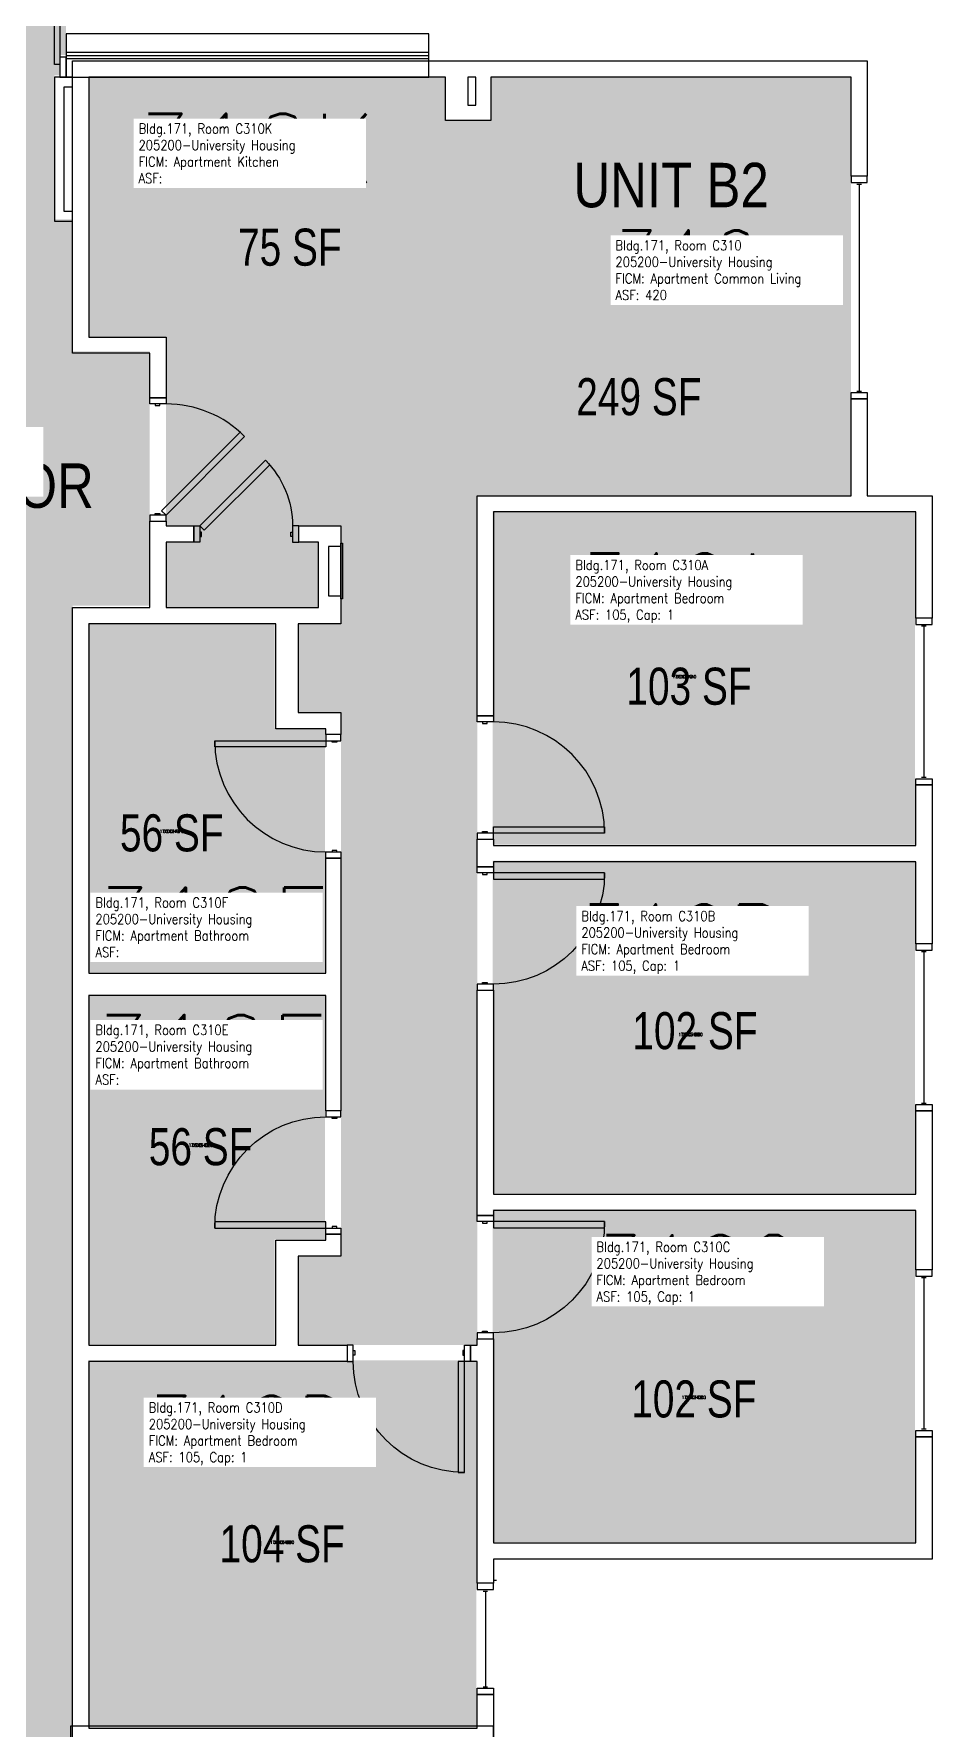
# Model space of a CAD drawing. Header units: inches. Extents: x 56 to 7496, y -2947 to 1470.
# Drawn here: x 2391 to 2682, y 444 to 993 of the extents above; entities that cross this region are included whole.
import ezdxf
from ezdxf.enums import TextEntityAlignment as Align

# ---------------------------------------------------------------- set-up
doc = ezdxf.new("R2010")
doc.units = ezdxf.units.IN
doc.header["$LTSCALE"] = 48
doc.header["$MEASUREMENT"] = 0
for name, color, linetype in [('A-DOOR', 2, 'Continuous'), ('A-GLAZ', 1, 'Continuous'), ('A-IDEN-RNUM', 7, 'Continuous'), ('A-IDEN-SNUM', 4, 'Continuous'), ('A-IDEN-VNUM', 4, 'Continuous'), ('A-MISC', 1, 'Continuous'), ('A-WALL', 5, 'Continuous'), ('AREA-TEXT', 3, 'Continuous'), ('Rooms-Category-Color', 7, 'Continuous'), ('Rooms-College-Color', 7, 'Continuous'), ('Rooms-Department-Color', 7, 'Continuous'), ('Rooms-Division-Color', 7, 'Continuous'), ('Rooms-Information', 7, 'Continuous')]:
    doc.layers.add(name, color=color, linetype=linetype)
doc.styles.add('AREA', font='arial.ttf', dxfattribs={"width": 0.75, "height": 12})
doc.styles.add('ROOMSNUMBER', font='txt.shx', dxfattribs={"height": 0.03})
doc.styles.add('ROOMVNUMBER', font='simplex.shx', dxfattribs={"width": 0.85})
doc.styles.get("Standard").update_dxf_attribs({"font": 'ARIALN.TTF'})

msp = doc.modelspace()

# ---------------------------------------------------------------- hatches: boundary and pattern name
h = msp.add_hatch()
h.set_pattern_fill('ANSI31', color=256, style=0)
h.set_pattern_definition([(45, (3054.39138, 380.0325), (0.088388348, -0.088388348), [])])
h.paths.add_polyline_path([(2470.44, 711.5), (2470.44, 770.24), (2461.23, 770.24), (2461.23, 711.5)], flags=9)
at = {"layer": 'Rooms-Category-Color', "true_color": 0xadadad}
msp.add_hatch(color=253, dxfattribs=at).paths.add_polyline_path([(2280.86, 188.51), (2285.45, 193.1), (2286.69, 191.87), (2320.1, 225.28), (2316.13, 229.25), (2323.65, 236.77), (2323.65, 807.92), (2298.65, 807.92), (2298.65, 890.25), (2323.65, 890.25), (2323.65, 933.01), (2328.92, 933.01), (2328.92, 945.01), (2323.65, 945.01), (2323.65, 979.64), (2327.17, 979.64), (2327.17, 986.14), (2325.17, 986.14), (2325.17, 993.64), (2328.92, 993.64), (2328.92, 1032.76), (2325.17, 1032.76), (2325.17, 1110.26), (2428.66, 1110.26), (2428.66, 1032.76), (2396.8, 1032.76), (2396.8, 1020.76), (2401.17, 1020.76), (2401.17, 986.14), (2399.17, 986.14), (2399.17, 979.64), (2397.42, 979.64), (2397.42, 933.01), (2403.3, 933.01), (2403.3, 890.25), (2428.3, 890.25), (2428.3, 807.92), (2403.3, 807.92), (2403.3, 203.3), (2372.69, 172.69), (2368.53, 176.85), (2359.61, 167.92), (2363.76, 163.76), (2339.28, 139.28), (2336.36, 142.2), (2331.77, 137.6)])
at = {"layer": 'Rooms-Category-Color', "true_color": 0x728ef3}
for points in [[(2408.57, 894.86), (2538.7, 894.86), (2538.7, 965.01), (2524.07, 965.01), (2524.07, 979.01), (2408.57, 979.01)], [(2538.7, 979.01), (2538.7, 894.86), (2433.57, 894.86), (2433.57, 833.74), (2442.52, 833.74), (2442.52, 828.49), (2433.57, 828.49), (2433.57, 807.29), (2482.95, 807.29), (2482.95, 828.49), (2476.52, 828.49), (2476.52, 833.74), (2490.2, 833.74), (2490.2, 802.04), (2476.32, 802.04), (2476.32, 773.29), (2490.2, 773.29), (2490.2, 597.26), (2476.32, 597.26), (2476.32, 568.51), (2534.32, 568.51), (2534.32, 843.51), (2655.32, 843.51), (2655.32, 979.01)], [(2676, 838.56), (2676, 730.56), (2539.25, 730.56), (2539.25, 838.56)], [(2408.25, 689.2), (2485, 689.2), (2485, 768.34), (2468.75, 768.34), (2468.75, 802.34), (2408.25, 802.34)], [(2676, 617.69), (2539.25, 617.69), (2539.25, 725.31), (2676, 725.31)], [(2408.25, 568.81), (2468.75, 568.81), (2468.75, 602.81), (2485, 602.81), (2485, 681.95), (2408.25, 681.95)], [(2539.25, 504.81), (2676, 504.81), (2676, 612.44), (2539.25, 612.44)], [(2408.25, 444.81), (2534, 444.81), (2534, 563.56), (2408.25, 563.56)]]:
    msp.add_hatch(color=171, dxfattribs=at).paths.add_polyline_path(points)
at = {"layer": 'Rooms-College-Color', "true_color": 0xadadad}
for points in [[(2280.86, 188.51), (2285.45, 193.1), (2286.69, 191.87), (2320.1, 225.28), (2316.13, 229.25), (2323.65, 236.77), (2323.65, 807.92), (2298.65, 807.92), (2298.65, 890.25), (2323.65, 890.25), (2323.65, 933.01), (2328.92, 933.01), (2328.92, 945.01), (2323.65, 945.01), (2323.65, 979.64), (2327.17, 979.64), (2327.17, 986.14), (2325.17, 986.14), (2325.17, 993.64), (2328.92, 993.64), (2328.92, 1032.76), (2325.17, 1032.76), (2325.17, 1110.26), (2428.66, 1110.26), (2428.66, 1032.76), (2396.8, 1032.76), (2396.8, 1020.76), (2401.17, 1020.76), (2401.17, 986.14), (2399.17, 986.14), (2399.17, 979.64), (2397.42, 979.64), (2397.42, 933.01), (2403.3, 933.01), (2403.3, 890.25), (2428.3, 890.25), (2428.3, 807.92), (2403.3, 807.92), (2403.3, 203.3), (2372.69, 172.69), (2368.53, 176.85), (2359.61, 167.92), (2363.76, 163.76), (2339.28, 139.28), (2336.36, 142.2), (2331.77, 137.6)], [(2408.57, 894.86), (2538.7, 894.86), (2538.7, 965.01), (2524.07, 965.01), (2524.07, 979.01), (2408.57, 979.01)], [(2538.7, 979.01), (2538.7, 894.86), (2433.57, 894.86), (2433.57, 833.74), (2442.52, 833.74), (2442.52, 828.49), (2433.57, 828.49), (2433.57, 807.29), (2482.95, 807.29), (2482.95, 828.49), (2476.52, 828.49), (2476.52, 833.74), (2490.2, 833.74), (2490.2, 802.04), (2476.32, 802.04), (2476.32, 773.29), (2490.2, 773.29), (2490.2, 597.26), (2476.32, 597.26), (2476.32, 568.51), (2534.32, 568.51), (2534.32, 843.51), (2655.32, 843.51), (2655.32, 979.01)], [(2676, 838.56), (2676, 730.56), (2539.25, 730.56), (2539.25, 838.56)], [(2408.25, 689.2), (2485, 689.2), (2485, 768.34), (2468.75, 768.34), (2468.75, 802.34), (2408.25, 802.34)], [(2676, 617.69), (2539.25, 617.69), (2539.25, 725.31), (2676, 725.31)], [(2408.25, 568.81), (2468.75, 568.81), (2468.75, 602.81), (2485, 602.81), (2485, 681.95), (2408.25, 681.95)], [(2539.25, 504.81), (2676, 504.81), (2676, 612.44), (2539.25, 612.44)], [(2408.25, 444.81), (2534, 444.81), (2534, 563.56), (2408.25, 563.56)]]:
    msp.add_hatch(color=253, dxfattribs=at).paths.add_polyline_path(points)
at = {"layer": 'Rooms-Department-Color', "true_color": 0xacacac}
msp.add_hatch(color=253, dxfattribs=at).paths.add_polyline_path([(2280.86, 188.51), (2285.45, 193.1), (2286.69, 191.87), (2320.1, 225.28), (2316.13, 229.25), (2323.65, 236.77), (2323.65, 807.92), (2298.65, 807.92), (2298.65, 890.25), (2323.65, 890.25), (2323.65, 933.01), (2328.92, 933.01), (2328.92, 945.01), (2323.65, 945.01), (2323.65, 979.64), (2327.17, 979.64), (2327.17, 986.14), (2325.17, 986.14), (2325.17, 993.64), (2328.92, 993.64), (2328.92, 1032.76), (2325.17, 1032.76), (2325.17, 1110.26), (2428.66, 1110.26), (2428.66, 1032.76), (2396.8, 1032.76), (2396.8, 1020.76), (2401.17, 1020.76), (2401.17, 986.14), (2399.17, 986.14), (2399.17, 979.64), (2397.42, 979.64), (2397.42, 933.01), (2403.3, 933.01), (2403.3, 890.25), (2428.3, 890.25), (2428.3, 807.92), (2403.3, 807.92), (2403.3, 203.3), (2372.69, 172.69), (2368.53, 176.85), (2359.61, 167.92), (2363.76, 163.76), (2339.28, 139.28), (2336.36, 142.2), (2331.77, 137.6)])
at = {"layer": 'Rooms-Department-Color', "true_color": 0x604aed}
for points in [[(2408.57, 894.86), (2538.7, 894.86), (2538.7, 965.01), (2524.07, 965.01), (2524.07, 979.01), (2408.57, 979.01)], [(2538.7, 979.01), (2538.7, 894.86), (2433.57, 894.86), (2433.57, 833.74), (2442.52, 833.74), (2442.52, 828.49), (2433.57, 828.49), (2433.57, 807.29), (2482.95, 807.29), (2482.95, 828.49), (2476.52, 828.49), (2476.52, 833.74), (2490.2, 833.74), (2490.2, 802.04), (2476.32, 802.04), (2476.32, 773.29), (2490.2, 773.29), (2490.2, 597.26), (2476.32, 597.26), (2476.32, 568.51), (2534.32, 568.51), (2534.32, 843.51), (2655.32, 843.51), (2655.32, 979.01)], [(2676, 838.56), (2676, 730.56), (2539.25, 730.56), (2539.25, 838.56)], [(2408.25, 689.2), (2485, 689.2), (2485, 768.34), (2468.75, 768.34), (2468.75, 802.34), (2408.25, 802.34)], [(2676, 617.69), (2539.25, 617.69), (2539.25, 725.31), (2676, 725.31)], [(2408.25, 568.81), (2468.75, 568.81), (2468.75, 602.81), (2485, 602.81), (2485, 681.95), (2408.25, 681.95)], [(2539.25, 504.81), (2676, 504.81), (2676, 612.44), (2539.25, 612.44)], [(2408.25, 444.81), (2534, 444.81), (2534, 563.56), (2408.25, 563.56)]]:
    msp.add_hatch(color=173, dxfattribs=at).paths.add_polyline_path(points)
at = {"layer": 'Rooms-Division-Color', "true_color": 0xadadad}
msp.add_hatch(color=253, dxfattribs=at).paths.add_polyline_path([(2280.86, 188.51), (2285.45, 193.1), (2286.69, 191.87), (2320.1, 225.28), (2316.13, 229.25), (2323.65, 236.77), (2323.65, 807.92), (2298.65, 807.92), (2298.65, 890.25), (2323.65, 890.25), (2323.65, 933.01), (2328.92, 933.01), (2328.92, 945.01), (2323.65, 945.01), (2323.65, 979.64), (2327.17, 979.64), (2327.17, 986.14), (2325.17, 986.14), (2325.17, 993.64), (2328.92, 993.64), (2328.92, 1032.76), (2325.17, 1032.76), (2325.17, 1110.26), (2428.66, 1110.26), (2428.66, 1032.76), (2396.8, 1032.76), (2396.8, 1020.76), (2401.17, 1020.76), (2401.17, 986.14), (2399.17, 986.14), (2399.17, 979.64), (2397.42, 979.64), (2397.42, 933.01), (2403.3, 933.01), (2403.3, 890.25), (2428.3, 890.25), (2428.3, 807.92), (2403.3, 807.92), (2403.3, 203.3), (2372.69, 172.69), (2368.53, 176.85), (2359.61, 167.92), (2363.76, 163.76), (2339.28, 139.28), (2336.36, 142.2), (2331.77, 137.6)])
at = {"layer": 'Rooms-Division-Color', "true_color": 0x604aed}
for points in [[(2408.57, 894.86), (2538.7, 894.86), (2538.7, 965.01), (2524.07, 965.01), (2524.07, 979.01), (2408.57, 979.01)], [(2538.7, 979.01), (2538.7, 894.86), (2433.57, 894.86), (2433.57, 833.74), (2442.52, 833.74), (2442.52, 828.49), (2433.57, 828.49), (2433.57, 807.29), (2482.95, 807.29), (2482.95, 828.49), (2476.52, 828.49), (2476.52, 833.74), (2490.2, 833.74), (2490.2, 802.04), (2476.32, 802.04), (2476.32, 773.29), (2490.2, 773.29), (2490.2, 597.26), (2476.32, 597.26), (2476.32, 568.51), (2534.32, 568.51), (2534.32, 843.51), (2655.32, 843.51), (2655.32, 979.01)], [(2676, 838.56), (2676, 730.56), (2539.25, 730.56), (2539.25, 838.56)], [(2408.25, 689.2), (2485, 689.2), (2485, 768.34), (2468.75, 768.34), (2468.75, 802.34), (2408.25, 802.34)], [(2676, 617.69), (2539.25, 617.69), (2539.25, 725.31), (2676, 725.31)], [(2408.25, 568.81), (2468.75, 568.81), (2468.75, 602.81), (2485, 602.81), (2485, 681.95), (2408.25, 681.95)], [(2539.25, 504.81), (2676, 504.81), (2676, 612.44), (2539.25, 612.44)], [(2408.25, 444.81), (2534, 444.81), (2534, 563.56), (2408.25, 563.56)]]:
    msp.add_hatch(color=173, dxfattribs=at).paths.add_polyline_path(points)

# ---------------------------------------------------------------- linework, layer by layer
at = {"layer": 'A-DOOR'}
for p, q in [((2397.42, 983.13), (2397.42, 1019.13)), ((2399.17, 1019.13), (2399.17, 983.13)), ((2399.17, 983.13), (2397.42, 983.13)), ((2401.17, 985.51), (2399.17, 985.51)), ((2399.17, 985.51), (2399.17, 979.01)), ((2401.17, 979.01), (2401.17, 985.51)), ((2399.17, 979.01), (2401.17, 979.01))]:
    msp.add_line(p, q, dxfattribs=at)
for points in [[(2428.3, 873.23), (2428.3, 875.23), (2433.55, 875.23), (2433.55, 873.23)], [(2430.05, 873.23), (2430.05, 872.73), (2431.55, 872.73), (2431.55, 873.23)], [(2433.55, 837.23), (2432.13, 838.65), (2457.59, 864.1), (2459, 862.69)], [(2444.5, 833.75), (2445.91, 832.33), (2467.13, 853.54), (2465.71, 854.96)], [(2428.3, 837.23), (2428.3, 835.23), (2433.55, 835.23), (2433.55, 837.23)], [(2430.05, 837.23), (2430.05, 837.73), (2431.55, 837.73), (2431.55, 837.23)], [(2444.5, 828.5), (2442.5, 828.5), (2442.5, 833.75), (2444.5, 833.75)], [(2444.5, 830.25), (2445, 830.25), (2445, 831.75), (2444.5, 831.75)], [(2474.5, 830.25), (2474, 830.25), (2474, 831.75), (2474.5, 831.75)], [(2474.5, 828.5), (2476.5, 828.5), (2476.5, 833.75), (2474.5, 833.75)], [(2534.3, 770.26), (2534.3, 772.26), (2539.55, 772.26), (2539.55, 770.26)], [(2536.05, 770.26), (2536.05, 769.76), (2537.55, 769.76), (2537.55, 770.26)], [(2485.3, 764.16), (2485.3, 762.16), (2449.3, 762.16), (2449.3, 764.16)], [(2490.17, 764.16), (2490.17, 766.16), (2485.3, 766.16), (2485.3, 764.16)], [(2488.8, 764.16), (2488.8, 763.66), (2487.3, 763.66), (2487.3, 764.16)], [(2539.55, 734.26), (2539.55, 736.26), (2575.55, 736.26), (2575.55, 734.26)], [(2534.3, 734.26), (2534.3, 732.26), (2539.55, 732.26), (2539.55, 734.26)], [(2536.05, 734.26), (2536.05, 734.76), (2537.55, 734.76), (2537.55, 734.26)], [(2490.17, 728.16), (2490.17, 726.16), (2485.3, 726.16), (2485.3, 728.16)], [(2488.8, 728.16), (2488.8, 728.66), (2487.3, 728.66), (2487.3, 728.16)], [(2534.3, 721.39), (2534.3, 723.39), (2539.55, 723.39), (2539.55, 721.39)], [(2536.05, 721.39), (2536.05, 720.89), (2537.55, 720.89), (2537.55, 721.39)], [(2539.55, 721.39), (2539.55, 719.39), (2575.55, 719.39), (2575.55, 721.39)], [(2534.3, 685.39), (2534.3, 683.39), (2539.55, 683.39), (2539.55, 685.39)], [(2536.05, 685.39), (2536.05, 685.89), (2537.55, 685.89), (2537.55, 685.39)], [(2490.17, 642.41), (2490.17, 644.41), (2485.3, 644.41), (2485.3, 642.41)], [(2488.8, 642.41), (2488.8, 641.91), (2487.3, 641.91), (2487.3, 642.41)], [(2534.3, 608.51), (2534.3, 610.51), (2539.55, 610.51), (2539.55, 608.51)], [(2485.3, 606.41), (2485.3, 608.41), (2449.3, 608.41), (2449.3, 606.41)], [(2490.17, 606.41), (2490.17, 604.41), (2485.3, 604.41), (2485.3, 606.41)], [(2488.8, 606.41), (2488.8, 606.91), (2487.3, 606.91), (2487.3, 606.41)], [(2536.05, 608.51), (2536.05, 608.01), (2537.55, 608.01), (2537.55, 608.51)], [(2539.55, 608.51), (2539.55, 606.51), (2575.55, 606.51), (2575.55, 608.51)], [(2534.3, 572.51), (2534.3, 570.51), (2539.55, 570.51), (2539.55, 572.51)], [(2536.05, 572.51), (2536.05, 573.01), (2537.55, 573.01), (2537.55, 572.51)], [(2494.17, 568.51), (2492.17, 568.51), (2492.17, 563.26), (2494.17, 563.26)], [(2494.17, 566.76), (2494.67, 566.76), (2494.67, 565.26), (2494.17, 565.26)], [(2530.17, 566.76), (2529.67, 566.76), (2529.67, 565.26), (2530.17, 565.26)], [(2530.17, 568.51), (2532.17, 568.51), (2532.17, 563.26), (2530.17, 563.26)], [(2530.17, 563.26), (2528.17, 563.26), (2528.17, 527.26), (2530.17, 527.26)]]:
    msp.add_lwpolyline(points, close=True, dxfattribs=at)
at = {"layer": 'A-DOOR', "extrusion": (0, 0, -1)}
for centre, radius, start, end in [((-2399.17, 983.13), 36, 0, 90), ((-2444.5, 833.75), 30, 135, 180), ((-2539.55, 721.39), 36, 180, 270), ((-2485.3, 606.41), 36, 0, 90), ((-2539.55, 608.51), 36, 180, 270), ((-2530.17, 563.26), 36, 270, 0)]:
    msp.add_arc(centre, radius, start, end, dxfattribs=at)
at = {"layer": 'A-DOOR'}
for centre, start, end in [((2433.55, 837.23), 45, 90), ((2539.55, 734.26), 0, 90), ((2485.3, 764.16), 180, 270)]:
    msp.add_arc(centre, 36, start, end, dxfattribs=at)
at = {"layer": 'A-GLAZ'}
for p, q in [((2657.17, 944.4), (2658.67, 944.4)), ((2657.92, 944.4), (2657.92, 877.4)), ((2657.17, 877.4), (2658.67, 877.4)), ((2678.17, 801.36), (2679.67, 801.36)), ((2678.92, 801.36), (2678.92, 752.36)), ((2678.17, 752.36), (2679.67, 752.36)), ((2678.17, 695.89), (2679.67, 695.89)), ((2678.92, 695.89), (2678.92, 646.89)), ((2678.17, 646.89), (2679.67, 646.89)), ((2678.17, 590.36), (2679.67, 590.36)), ((2678.92, 590.36), (2678.92, 541.36)), ((2678.17, 541.36), (2679.67, 541.36)), ((2536.17, 488.9), (2537.67, 488.9)), ((2536.92, 488.9), (2536.92, 457.9)), ((2539.55, 492.4), (2540.55, 492.4)), ((2536.17, 457.9), (2537.67, 457.9))]:
    msp.add_line(p, q, dxfattribs=at)
for points in [[(2660.55, 944.9), (2660.55, 946.9), (2655.3, 946.9), (2655.3, 944.9)], [(2660.55, 876.9), (2660.55, 874.9), (2655.3, 874.9), (2655.3, 876.9)], [(2681.55, 801.86), (2681.55, 803.86), (2676.3, 803.86), (2676.3, 801.86)], [(2681.55, 751.86), (2681.55, 749.86), (2676.3, 749.86), (2676.3, 751.86)], [(2681.55, 696.39), (2681.55, 698.39), (2676.3, 698.39), (2676.3, 696.39)], [(2681.55, 646.39), (2681.55, 644.39), (2676.3, 644.39), (2676.3, 646.39)], [(2681.55, 590.86), (2681.55, 592.86), (2676.3, 592.86), (2676.3, 590.86)], [(2681.55, 540.86), (2681.55, 538.86), (2676.3, 538.86), (2676.3, 540.86)], [(2539.55, 489.4), (2539.55, 491.4), (2534.3, 491.4), (2534.3, 489.4)], [(2539.55, 457.4), (2539.55, 455.4), (2534.3, 455.4), (2534.3, 457.4)]]:
    msp.add_lwpolyline(points, close=True, dxfattribs=at)
at = {"layer": 'A-MISC'}
msp.add_lwpolyline([(2490.17, 827.09), (2486.17, 827.09), (2486.17, 811.09), (2490.17, 811.09)], dxfattribs=at)
msp.add_lwpolyline([(2490.17, 828.09), (2490.67, 828.09), (2490.67, 810.09), (2490.17, 810.09)], close=True, dxfattribs=at)
at = {"layer": 'A-WALL'}
for p, q in [((2518.66, 993.01), (2401.17, 993.01)), ((2401.17, 993.01), (2401.17, 979.01)), ((2518.66, 979.01), (2518.66, 993.01)), ((2518.66, 987.01), (2401.17, 987.01)), ((2401.17, 986.01), (2518.66, 986.01)), ((2401.17, 985.01), (2518.66, 985.01)), ((2403.3, 889.62), (2403.3, 984.26)), ((2403.3, 984.26), (2660.55, 984.26)), ((2660.55, 984.26), (2660.55, 946.9)), ((2397.42, 979.01), (2397.42, 932.39)), ((2403.3, 979.01), (2397.42, 979.01)), ((2401.17, 979.01), (2518.66, 979.01)), ((2403.3, 975.89), (2403.3, 979.01)), ((2408.55, 979.01), (2408.55, 894.87)), ((2524.05, 979.01), (2408.55, 979.01)), ((2524.05, 965.01), (2524.05, 979.01)), ((2533.8, 979.01), (2531.3, 979.01)), ((2531.3, 979.01), (2531.3, 969.89)), ((2533.8, 969.89), (2533.8, 979.01)), ((2655.3, 979.01), (2538.67, 979.01)), ((2538.67, 979.01), (2538.67, 965.01)), ((2655.3, 946.9), (2655.3, 979.01)), ((2400.55, 935.51), (2400.55, 975.89)), ((2400.55, 975.89), (2403.3, 975.89)), ((2531.3, 969.89), (2533.8, 969.89)), ((2538.67, 965.01), (2524.05, 965.01)), ((2660.55, 946.9), (2655.3, 946.9)), ((2403.3, 935.51), (2400.55, 935.51)), ((2403.3, 932.39), (2403.3, 935.51)), ((2397.42, 932.39), (2403.3, 932.39)), ((2408.55, 894.87), (2433.55, 894.87)), ((2433.55, 894.87), (2433.55, 875.23)), ((2428.3, 889.62), (2403.3, 889.62)), ((2428.3, 875.23), (2428.3, 889.62)), ((2433.55, 875.23), (2428.3, 875.23)), ((2655.3, 843.51), (2655.3, 874.9)), ((2655.3, 874.9), (2660.55, 874.9)), ((2660.55, 874.9), (2660.55, 843.51)), ((2534.3, 843.51), (2655.3, 843.51)), ((2534.3, 772.26), (2534.3, 843.51)), ((2660.55, 843.51), (2681.55, 843.51)), ((2681.55, 843.51), (2681.55, 803.86)), ((2428.3, 807.3), (2428.3, 835.23)), ((2428.3, 835.23), (2433.55, 835.23)), ((2433.55, 835.23), (2433.55, 833.75)), ((2676.3, 838.26), (2539.55, 838.26)), ((2539.55, 838.26), (2539.55, 772.26)), ((2676.3, 803.86), (2676.3, 838.26)), ((2433.55, 833.75), (2442.5, 833.75)), ((2442.5, 833.75), (2442.5, 828.5)), ((2476.5, 833.75), (2490.17, 833.75)), ((2476.5, 828.5), (2476.5, 833.75)), ((2490.17, 833.75), (2490.17, 802.05)), ((2442.5, 828.5), (2433.55, 828.5)), ((2433.55, 828.5), (2433.55, 807.3)), ((2482.92, 828.5), (2476.5, 828.5)), ((2482.92, 807.3), (2482.92, 828.5)), ((2403.3, 567.89), (2403.3, 807.3)), ((2403.3, 807.3), (2428.3, 807.3)), ((2433.55, 807.3), (2482.92, 807.3)), ((2408.55, 802.05), (2408.55, 688.91)), ((2469.05, 802.05), (2408.55, 802.05)), ((2469.05, 768.05), (2469.05, 802.05)), ((2476.3, 802.05), (2476.3, 773.3)), ((2490.17, 802.05), (2476.3, 802.05)), ((2681.55, 803.86), (2676.3, 803.86)), ((2476.3, 773.3), (2490.17, 773.3)), ((2490.17, 773.3), (2490.17, 766.16)), ((2539.55, 772.26), (2534.3, 772.26)), ((2485.3, 768.05), (2469.05, 768.05)), ((2485.3, 766.16), (2485.3, 768.05)), ((2490.17, 766.16), (2485.3, 766.16)), ((2676.3, 730.26), (2676.3, 749.86)), ((2676.3, 749.86), (2681.55, 749.86)), ((2681.55, 749.86), (2681.55, 698.39)), ((2534.3, 723.39), (2534.3, 732.26)), ((2534.3, 732.26), (2539.55, 732.26)), ((2539.55, 732.26), (2539.55, 730.26)), ((2539.55, 730.26), (2676.3, 730.26)), ((2485.3, 688.91), (2485.3, 726.16)), ((2485.3, 726.16), (2490.17, 726.16)), ((2490.17, 726.16), (2490.17, 644.41)), ((2676.3, 725.01), (2539.55, 725.01)), ((2539.55, 725.01), (2539.55, 723.39)), ((2676.3, 698.39), (2676.3, 725.01)), ((2539.55, 723.39), (2534.3, 723.39)), ((2681.55, 698.39), (2676.3, 698.39)), ((2408.55, 688.91), (2485.3, 688.91)), ((2485.3, 681.66), (2408.55, 681.66)), ((2408.55, 681.66), (2408.55, 568.51)), ((2485.3, 644.41), (2485.3, 681.66)), ((2534.3, 610.51), (2534.3, 683.39)), ((2534.3, 683.39), (2539.55, 683.39)), ((2539.55, 683.39), (2539.55, 617.39)), ((2490.17, 644.41), (2485.3, 644.41)), ((2676.3, 617.39), (2676.3, 644.39)), ((2676.3, 644.39), (2681.55, 644.39)), ((2681.55, 644.39), (2681.55, 592.86)), ((2539.55, 617.39), (2676.3, 617.39)), ((2539.55, 610.51), (2534.3, 610.51)), ((2676.3, 612.14), (2539.55, 612.14)), ((2539.55, 612.14), (2539.55, 610.51)), ((2676.3, 592.86), (2676.3, 612.14)), ((2485.3, 602.51), (2485.3, 604.41)), ((2485.3, 604.41), (2490.17, 604.41)), ((2490.17, 604.41), (2490.17, 597.26)), ((2469.05, 602.51), (2485.3, 602.51)), ((2469.05, 568.51), (2469.05, 602.51)), ((2490.17, 597.26), (2476.3, 597.26)), ((2476.3, 597.26), (2476.3, 568.51)), ((2681.55, 592.86), (2676.3, 592.86)), ((2403.3, 439.26), (2403.3, 567.89)), ((2408.55, 568.51), (2469.05, 568.51)), ((2476.3, 568.51), (2489.55, 568.51)), ((2489.55, 568.51), (2492.17, 568.51)), ((2492.17, 568.51), (2492.17, 563.26)), ((2532.17, 568.51), (2534.3, 568.51)), ((2532.17, 563.26), (2532.17, 568.51)), ((2534.3, 568.51), (2534.3, 570.51)), ((2534.3, 570.51), (2539.55, 570.51)), ((2539.55, 570.51), (2539.55, 504.51)), ((2408.55, 563.26), (2408.55, 444.51)), ((2489.55, 563.26), (2408.55, 563.26)), ((2492.17, 563.26), (2489.55, 563.26)), ((2534.3, 563.26), (2532.17, 563.26)), ((2534.3, 499.89), (2534.3, 563.26)), ((2676.3, 504.51), (2676.3, 538.86)), ((2676.3, 538.86), (2681.55, 538.86)), ((2681.55, 538.86), (2681.55, 499.26)), ((2534.3, 491.4), (2534.3, 499.89)), ((2539.55, 504.51), (2676.3, 504.51)), ((2681.55, 499.26), (2539.55, 499.26)), ((2539.55, 499.26), (2539.55, 491.4)), ((2539.55, 491.4), (2534.3, 491.4)), ((2534.3, 444.51), (2534.3, 455.4)), ((2534.3, 455.4), (2539.55, 455.4)), ((2539.55, 455.4), (2539.55, 439.26)), ((2402.67, 445.14), (2402.67, 408.09)), ((2539.55, 445.14), (2402.67, 445.14)), ((2539.55, 438.64), (2539.55, 445.14)), ((2408.55, 444.51), (2534.3, 444.51))]:
    msp.add_line(p, q, dxfattribs=at)

# ---------------------------------------------------------------- texts
at = {"layer": 'A-IDEN-RNUM', "style": 'ROOMSNUMBER', "width": 0.85}
for s, p in [('0310-K0', (2471.19, 955.03)), ('0310-00', (2618.7, 917.58)), ('0310-A0', (2601.39, 784.93)), ('0310-F0', (2435.4, 734.85)), ('0310-B0', (2603.35, 669.08)), ('0310-E0', (2444.74, 633.25)), ('0310-C0', (2604.41, 551.59)), ('0310-D0', (2471.14, 504.69))]:
    msp.add_text(s, height=1, dxfattribs=at).set_placement(p, align=Align.MIDDLE_CENTER)
at = {"layer": 'A-IDEN-SNUM', "style": 'ROOMSNUMBER', "width": 0.85}
for s, p in [('1710C310K0', (2471.19, 955.03)), ('1710C31000', (2618.7, 917.58)), ('1710C310A0', (2601.39, 784.93)), ('1710C310F0', (2435.4, 734.85)), ('1710C310B0', (2603.35, 669.08)), ('1710C310E0', (2444.74, 633.25)), ('1710C310C0', (2604.41, 551.59)), ('1710C310D0', (2471.14, 504.69))]:
    msp.add_text(s, height=1, dxfattribs=at).set_placement(p, align=Align.MIDDLE_CENTER)
at = {"layer": 'A-IDEN-VNUM', "style": 'ROOMVNUMBER'}
for s, p in [('310K', (2462.16, 955.93)), ('310F', (2447.66, 705.37)), ('310E', (2447.66, 664.11))]:
    msp.add_text(s, height=22.5, dxfattribs=at).set_placement(p, align=Align.MIDDLE_CENTER)
at = {"layer": 'A-IDEN-VNUM', "style": 'ROOMVNUMBER', "width": 0.85}
for s, p in [('310', (2601.82, 918.12)), ('310A', (2598.85, 813.56)), ('310B', (2599.87, 699.92)), ('310C', (2605.23, 592.81)), ('310D', (2459.83, 540.81))]:
    msp.add_text(s, height=22.5, dxfattribs=at).set_placement(p, align=Align.MIDDLE_CENTER)
at = {"layer": 'A-MISC'}
for s, p in [('UNIT B2', (2597.05, 936.87)), ('CORRIDOR', (2365.28, 839.57))]:
    msp.add_text(s, height=14.4, dxfattribs=at).set_placement(p, align=Align.CENTER)
at = {"layer": 'AREA-TEXT', "style": 'AREA', "width": 0.75}
for s, p in [('75 SF', (2473.63, 923.97)), ('249 SF', (2586.61, 875.56)), ('103 SF', (2602.85, 781.83)), ('56 SF', (2435.4, 734.35)), ('102 SF', (2604.78, 670.31)), ('56 SF', (2444.74, 632.75)), ('102 SF', (2604.41, 551.09)), ('104 SF', (2471.14, 504.19))]:
    msp.add_text(s, height=12, dxfattribs=at).set_placement(p, align=Align.MIDDLE_CENTER)

# ---------------------------------------------------------------- next in the draw order: texts
at = {"layer": 'Rooms-Information', "char_height": 3.2143, "width": 72, "attachment_point": 7, "style": 'ROOMVNUMBER', "bg_fill": 3, "box_fill_scale": 1.5, "bg_fill_color": 256, "bg_fill_true_color": 13158600, "bg_fill_transparency": 0}
for s, insert in [('Bldg.171, Room C310K^M^J205200-University Housing^M^JFICM: Apartment Kitchen^M^JASF: ', (2424.66, 944.68)), ('Bldg.171, Room C310^M^J205200-University Housing^M^JFICM: Apartment Common Living^M^JASF: 420', (2579.05, 906.87)), ('Bldg.171, Room C323C^M^J205200-University Housing^M^JFICM: Corridor / Circulation^M^JASF: ', (2320.21, 844.85)), ('Bldg.171, Room C310A^M^J205200-University Housing^M^JFICM: Apartment Bedroom^M^JASF: 105, Cap: 1', (2566.06, 802.31)), ('Bldg.171, Room C310F^M^J205200-University Housing^M^JFICM: Apartment Bathroom^M^JASF: ', (2410.69, 694.12)), ('Bldg.171, Room C310B^M^J205200-University Housing^M^JFICM: Apartment Bedroom^M^JASF: 105, Cap: 1', (2568, 688.67)), ('Bldg.171, Room C310E^M^J205200-University Housing^M^JFICM: Apartment Bathroom^M^JASF: ', (2410.69, 652.86)), ('Bldg.171, Room C310C^M^J205200-University Housing^M^JFICM: Apartment Bedroom^M^JASF: 105, Cap: 1', (2572.9, 581.56)), ('Bldg.171, Room C310D^M^J205200-University Housing^M^JFICM: Apartment Bedroom^M^JASF: 105, Cap: 1', (2427.96, 529.56))]:
    msp.add_mtext(s, dxfattribs=dict(at, insert=insert))

doc.saveas('drawing.dxf')
